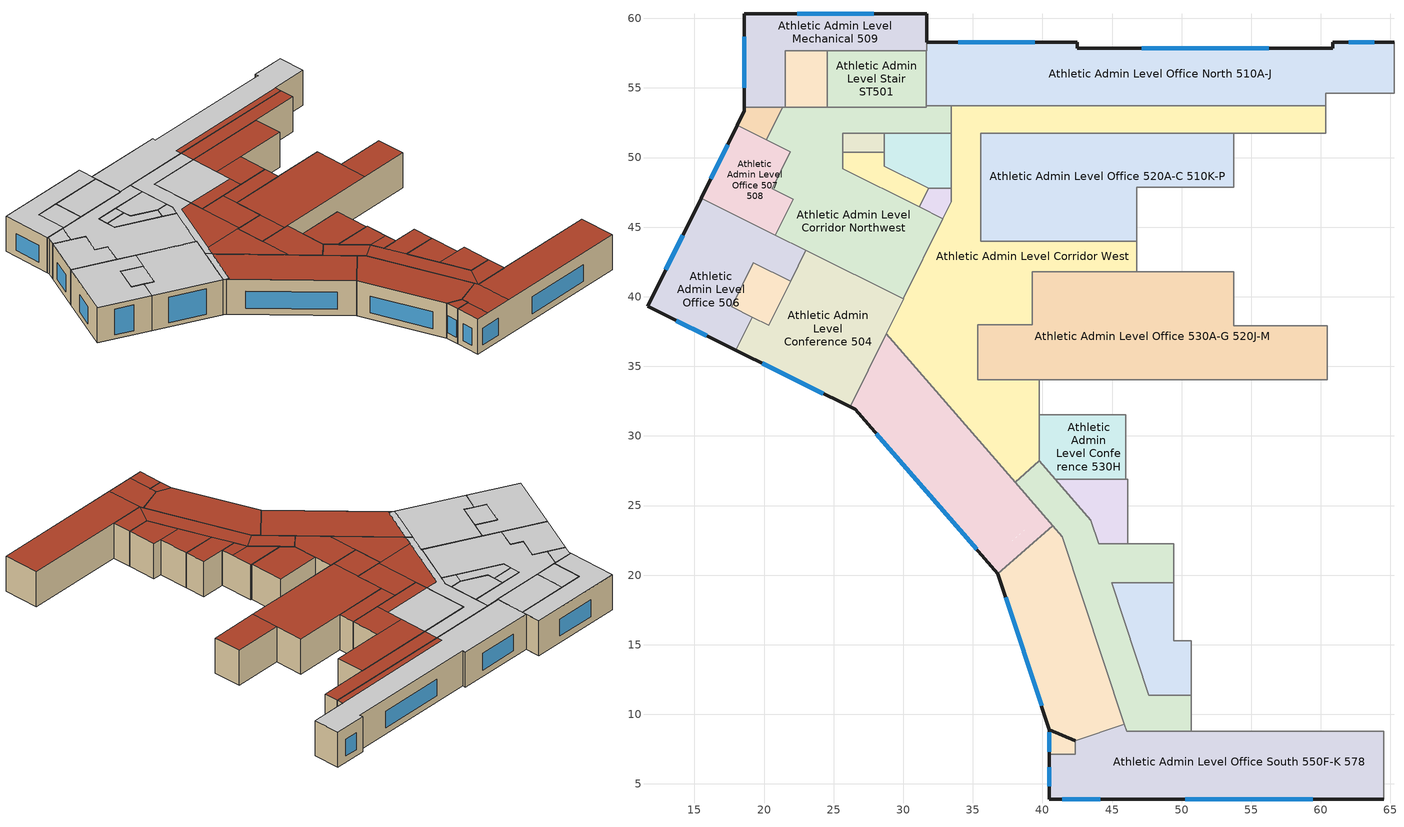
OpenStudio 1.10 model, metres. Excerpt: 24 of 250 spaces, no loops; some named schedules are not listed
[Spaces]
Athletic Admin Level Office South 550F-K 578
 floor outside: 43.78,7.12 43.78,3.9 40.5,3.9 40.5,7.12 z23.75; 43.78,8.57 43.78,7.12 42.37,7.12 42.37,8.11 z23.75
 floor adiabatic (Interior Floor): 45.89,9.27 46.05,8.78 64.52,8.78 64.52,3.9 43.78,3.9 43.78,8.57 z23.75
 wall outside: 40.5,7.12 40.5,3.9 64.52,3.9 z23.75:28.85
 wall to Athletic Admin Level Lobby CR569: 64.52,8.78 50.68,8.78 z23.75:28.85
 wall to Athletic Admin Level Electrical 551: 64.52,3.9 64.52,8.78 z23.75:28.85
 wall to Athletic Admin Level Office 574-577 Southwest: 45.89,9.27 42.37,8.11 42.37,7.12 40.5,7.12 z23.75:28.85
 wall to Athletic Admin Level Corridor Southwest: 50.68,8.78 46.05,8.78 45.89,9.27 z23.75:28.85
 window (NE_Ops Proposed Glazing - U-0.42/SHGC-0.27/VLT-0.65): 41.42,3.9 44.16,3.9 / 50.27,3.9 59.41,3.9 / 40.5,6.2 40.5,4.83 z24.66:27.1
 roof outside: 64.52,3.9 64.52,8.78 46.05,8.78 46.05,3.9 z28.85; 46.05,3.9 46.05,8.78 45.89,9.27 42.37,8.11 42.37,3.9 z28.85; 42.37,3.9 42.37,7.12 40.5,7.12 40.5,3.9 z28.85
Athletic Admin Level Office 574-577 Southwest
 floor outside: 43.97,11.88 44.6,9.98 43.78,9.7 42.89,11.51 z23.75; 40.5,8.9 42.37,8.11 42.37,7.12 40.5,7.12 z23.75; 39.15,22.16 39.51,21.74 42.89,11.51 40.5,8.9 36.8,20.12 z23.75; 42.89,11.51 43.78,9.7 43.78,8.57 42.37,8.11 40.5,8.9 z23.75
 floor adiabatic (Interior Floor): 40.75,23.55 41.43,22.77 45.89,9.27 43.78,8.57 43.78,9.7 44.6,9.98 43.97,11.88 42.89,11.51 39.51,21.74 39.15,22.16 z23.75
 wall outside: 36.8,20.12 40.5,8.9 40.5,7.12 / 40.5,8.9 42.37,8.11 z23.75:28.85
 wall to Athletic Admin Level Corridor Southwest: 45.89,9.27 41.43,22.77 40.75,23.55 z23.75:28.85
 wall to Athletic Admin Level Office 570-573 Southwest: 40.75,23.55 36.8,20.12 z23.75:28.85
 window (NE_Ops Proposed Glazing - U-0.42/SHGC-0.27/VLT-0.65): 40.5,8.7 40.5,7.33 / 37.36,18.42 39.94,10.6 z24.66:27.1
 roof outside: 42.37,7.12 42.37,8.11 40.5,8.9 40.5,7.12 z28.85; 42.37,8.11 45.89,9.27 41.43,22.77 40.75,23.55 36.8,20.12 40.5,8.9 z28.85
Athletic Admin Level Corridor Southwest
 floor adiabatic (Interior Floor): 39.78,28.2 43.48,23.94 44.03,22.25 49.45,22.25 49.45,19.44 44.96,19.44 47.63,11.36 50.68,11.36 50.68,8.78 46.05,8.78 41.43,22.77 38.03,26.68 z23.75
 wall to Athletic Admin Level Office 540F 550A: 50.68,11.36 47.63,11.36 44.96,19.44 49.45,19.44 z23.75:28.85
 wall to Athletic Admin Level Lobby CR569: 50.68,8.78 50.68,11.36 z23.75:28.85
 wall to Athletic Admin Level Office 570-573 Southwest: 38.03,26.68 40.75,23.55 z23.75:28.85
 wall to Athletic Admin Level Corridor West: 39.78,28.2 38.03,26.68 z23.75:28.85
 wall to Athletic Admin Level Conference 530H: 40.91,26.89 39.78,28.2 z23.75:28.85
 wall to Athletic Admin Level Storage 540A: 46.14,22.25 44.03,22.25 43.48,23.94 40.91,26.89 z23.75:28.85
 wall to Athletic Admin Level Office 540B-D 530J-L: 49.45,22.25 46.14,22.25 z23.75:28.85
 wall to Athletic Admin Level Corridor East: 49.45,19.44 49.45,22.25 z23.75:28.85
 roof outside: 41.43,22.77 43.48,23.94 39.78,28.2 38.03,26.68 z28.85; 50.68,8.78 50.68,11.36 47.63,11.36 46.05,8.78 z28.85; 49.45,19.44 49.45,22.25 44.03,22.25 44.96,19.44 z28.85; 46.05,8.78 47.63,11.36 43.48,23.94 41.43,22.77 z28.85
Athletic Admin Level Office 540F 550A
 floor adiabatic (Interior Floor): 49.45,19.44 49.45,15.29 50.68,15.29 50.68,11.36 47.63,11.36 44.96,19.44 z23.75
 wall to Athletic Admin Level Office 540G-J 550B-E: 50.68,11.36 50.68,15.29 49.45,15.29 49.45,19.44 z23.75:28.85
 roof outside: 50.68,11.36 50.68,15.29 46.33,15.29 47.63,11.36 z28.85; 49.45,15.29 49.45,19.44 44.96,19.44 46.33,15.29 z28.85
Athletic Admin Level Office 570-573 Southwest
 floor outside: 28.89,33.95 36.4,25.3 34.06,23.27 26.54,31.92 z23.75; 38.43,22.99 39.15,22.16 36.8,20.12 36.08,20.94 z23.75; 37.37,26.14 39.39,23.82 36.08,20.94 34.06,23.27 z23.75
 floor adiabatic (Interior Floor): 28.83,37.27 40.75,23.55 39.15,22.16 38.43,22.99 39.39,23.82 37.37,26.14 36.4,25.3 28.89,33.95 26.54,31.92 26.18,32.09 28.69,37.15 z23.75; 28.78,37.34 28.83,37.27 28.69,37.15 z23.75
 wall outside: 26.18,32.09 26.54,31.92 36.8,20.12 z23.75:28.85
 wall to Athletic Admin Level Corridor West: 38.03,26.68 28.78,37.34 z23.75:28.85
 wall to Athletic Admin Level Conference 504: 28.78,37.34 26.18,32.09 z23.75:28.85
 window (NE_Ops Proposed Glazing - U-0.42/SHGC-0.27/VLT-0.65): 28.07,30.16 35.27,21.88 z24.66:27.1
 ceiling adiabatic (Interior Ceiling): 26.89,31.73 29.34,36.69 28.78,37.34 26.18,32.09 26.54,31.92 26.56,31.89 z28.85
 roof outside: 36.8,20.12 40.75,23.55 29.34,36.69 26.82,31.59 z28.85; 26.82,31.59 26.89,31.73 26.56,31.89 z28.85
Athletic Admin Level Storage 540A
 floor adiabatic (Interior Floor): 46.14,26.89 46.14,22.25 44.03,22.25 43.48,23.94 40.91,26.89 z23.75
 wall to Athletic Admin Level Conference 530H: 45.99,26.89 40.91,26.89 z23.75:28.85
 wall to Athletic Admin Level Office 540B-D 530J-L: 46.14,22.25 46.14,26.89 45.99,26.89 z23.75:28.85
 roof outside: 46.14,23.94 46.14,26.89 40.91,26.89 43.48,23.94 z28.85; 46.14,22.25 46.14,23.94 43.48,23.94 44.03,22.25 z28.85
Athletic Admin Level Corridor West
 floor adiabatic (Interior Floor): 60.35,53.72 60.35,51.75 35.57,51.75 35.57,43.99 46.78,43.99 46.78,41.79 39.28,41.79 39.28,37.98 35.34,37.98 35.34,34.05 39.78,34.05 39.78,28.2 38.03,26.68 28.78,37.34 30.03,39.86 30,39.87 33.44,46.81 33.44,53.72 z23.75
 wall to Athletic Admin Level Conference 530H: 39.78,28.2 39.78,31.53 z23.75:28.85
 wall to Athletic Admin Level Conference 504: 30,39.87 30.03,39.86 28.78,37.34 z23.75:28.85
 wall to Athletic Admin Level Corridor Northwest: 32.85,45.62 30,39.87 / 33.44,53.72 33.44,51.75 z23.75:28.85
 wall to Athletic Admin Level Corridor 502: 33.44,47.79 33.44,46.81 32.85,45.62 z23.75:28.85
 wall to Athletic Admin Level Break 501: 33.44,51.75 33.44,47.79 z23.75:28.85
 wall to Athletic Admin Level Office North 510A-J: 60.35,53.72 33.44,53.72 z23.75:28.85
 wall to Athletic Admin Level Corridor Northeast: 60.35,51.75 60.35,53.72 / 46.78,41.79 46.78,43.99 z23.75:28.85
 wall to Athletic Admin Level Conference 510R: 53.75,51.75 60.35,51.75 z23.75:28.85
 wall to Athletic Admin Level Office 520A-C 510K-P: 46.78,43.99 35.57,43.99 35.57,51.75 53.75,51.75 z23.75:28.85
 wall to Athletic Admin Level Office 530A-G 520J-M: 39.78,34.05 35.34,34.05 35.34,37.98 39.28,37.98 39.28,41.79 46.78,41.79 z23.75:28.85
 wall to Athletic Admin Level Corridor Center: 39.78,31.53 39.78,34.05 z23.75:28.85
 ceiling adiabatic (Interior Ceiling): 29.34,36.69 33.86,45.8 35.57,45.8 35.57,51.75 42.51,51.75 42.51,53.72 33.44,53.72 33.44,46.81 30,39.87 30.03,39.86 28.78,37.34 z28.85
 roof outside: 60.35,51.75 60.35,53.72 42.51,53.72 42.51,51.75 z28.85; 38.03,26.68 39.78,28.2 39.78,34.05 35.34,34.05 35.34,29.78 z28.85; 35.34,29.78 35.34,37.98 29.99,37.98 29.34,36.69 z28.85; 39.28,37.98 39.28,43.99 35.57,43.99 35.57,37.98 z28.85; 35.57,37.98 35.57,45.8 33.86,45.8 29.99,37.98 z28.85; 46.78,41.79 46.78,43.99 39.28,43.99 39.28,41.79 z28.85
Athletic Admin Level Conference 530H
 floor adiabatic (Interior Floor): 45.99,31.53 45.99,26.89 40.91,26.89 39.78,28.2 39.78,31.53 z23.75
 wall to Athletic Admin Level Corridor Center: 45.99,31.53 39.78,31.53 z23.75:28.85
 wall to Athletic Admin Level Office 540B-D 530J-L: 45.99,26.89 45.99,31.53 z23.75:28.85
 roof outside: 45.99,26.89 45.99,31.53 39.78,31.53 39.78,28.2 40.91,26.89 z28.85
Athletic Admin Level Conference 504
 floor adiabatic (Interior Floor): 23.01,43.33 30.03,39.86 26.18,32.09 17.96,36.16 19.13,38.54 20.34,37.94 z23.75
 wall outside: 17.96,36.16 26.18,32.09 z23.75:28.85
 wall to Athletic Admin Level Restroom RRU505: 21.91,41.11 20.34,37.94 19.13,38.54 z23.75:28.85
 wall to Athletic Admin Level Office 506: 23.01,43.33 21.91,41.11 / 19.13,38.54 17.96,36.16 z23.75:28.85
 wall to Athletic Admin Level Corridor Northwest: 30,39.87 23.01,43.33 z23.75:28.85
 window (NE_Ops Proposed Glazing - U-0.42/SHGC-0.27/VLT-0.65): 19.88,35.21 24.26,33.05 z24.36:28.09
 ceiling adiabatic (Interior Ceiling): 26.18,32.09 30.03,39.86 23.01,43.33 20.34,37.94 19.13,38.54 17.96,36.16 z28.85
Athletic Admin Level Office 530A-G 520J-M
 floor adiabatic (Interior Floor): 53.75,41.79 53.75,37.92 60.45,37.92 60.45,34.05 35.34,34.05 35.34,37.98 39.28,37.98 39.28,41.79 z23.75
 wall to Athletic Admin Level Corridor Northeast: 53.75,41.79 46.78,41.79 z23.75:28.85
 wall to Athletic Admin Level Reduced Office 520N: 60.45,37.92 53.75,37.92 53.75,41.79 z23.75:28.85
 wall to Athletic Admin Level Restroom RRM531 RRW521: 60.45,34.05 60.45,37.92 z23.75:28.85
 wall to Athletic Admin Level Corridor Center: 39.78,34.05 60.45,34.05 z23.75:28.85
 roof outside: 60.45,34.05 60.45,37.92 53.75,37.92 53.75,34.05 z28.85; 53.75,34.05 53.75,41.79 39.28,41.79 39.28,34.05 z28.85; 39.28,34.05 39.28,37.98 35.34,37.98 35.34,34.05 z28.85
Athletic Admin Level Office 506
 floor adiabatic (Interior Floor): 15.47,47.07 23.01,43.33 21.91,41.11 19.23,42.44 17.66,39.27 19.13,38.54 17.96,36.16 11.62,39.3 z23.75
 wall outside: 15.47,47.07 11.62,39.3 17.96,36.16 z23.75:28.85
 wall to Athletic Admin Level Corridor Northwest: 23.01,43.33 20.8,44.43 z23.75:28.85
 wall to Athletic Admin Level Restroom RRU505: 19.13,38.54 17.66,39.27 19.23,42.44 21.91,41.11 z23.75:28.85
 wall to Athletic Admin Level Office 507 508: 20.8,44.43 15.47,47.07 z23.75:28.85
 window (NE_Ops Proposed Glazing - U-0.42/SHGC-0.27/VLT-0.65): 14.16,44.41 12.94,41.95 z24.66:27.1; 13.7,38.27 15.88,37.19 z24.36:28.09
 ceiling adiabatic (Interior Ceiling): 17.96,36.16 19.13,38.54 17.66,39.27 19.23,42.44 21.91,41.11 23.01,43.33 15.47,47.07 11.62,39.3 z28.85
Athletic Admin Level Restroom RRU505
 floor adiabatic (Interior Floor): 19.23,42.44 21.91,41.11 20.34,37.94 17.66,39.27 z23.75
 ceiling adiabatic (Interior Ceiling): 20.34,37.94 21.91,41.11 19.23,42.44 17.66,39.27 z28.85
Athletic Admin Level Corridor Northwest
 floor adiabatic (Interior Floor): 33.44,53.72 33.44,51.75 25.64,51.75 25.64,49.18 32.85,45.62 30,39.87 20.8,44.43 22.08,47.02 20.58,47.76 21.9,50.43 20.17,51.29 21.33,53.62 31.65,53.62 31.65,53.72 z23.75
 wall to Athletic Admin Level Break 501: 28.65,51.75 33.44,51.75 z23.75:28.85
 wall to Athletic Admin Level Unconditioned Northwest: 25.64,50.37 25.64,51.75 28.65,51.75 z23.75:28.85
 wall to Athletic Admin Level Storage 503: 31.16,46.45 25.64,49.18 25.64,50.37 z23.75:28.85
 wall to Athletic Admin Level Corridor 502: 32.85,45.62 31.16,46.45 z23.75:28.85
 wall to Athletic Admin Level Office 507 508: 20.17,51.29 21.9,50.43 20.58,47.76 22.08,47.02 20.8,44.43 z23.75:28.85
 wall to Athletic Admin Level Unconditioned Northwest Corner: 21.33,53.62 20.17,51.29 z23.75:28.85
 wall to Athletic Admin Level Mechanical 509: 21.52,53.62 21.33,53.62 z23.75:28.85
 wall to Athletic Admin Level Elevator EL01: 24.54,53.62 21.52,53.62 z23.75:28.85
 wall to Athletic Admin Level Stair ST501: 31.65,53.72 31.65,53.62 24.54,53.62 z23.75:28.85
 wall to Athletic Admin Level Office North 510A-J: 33.44,53.72 31.65,53.72 z23.75:28.85
 ceiling adiabatic (Interior Ceiling): 30,39.87 32.85,45.62 25.64,49.18 25.64,51.75 33.44,51.75 33.44,53.72 31.65,53.72 31.65,53.62 21.33,53.62 20.17,51.29 21.9,50.43 20.58,47.76 22.08,47.02 20.8,44.43 z28.85
Athletic Admin Level Office 520A-C 510K-P
 floor adiabatic (Interior Floor): 53.75,51.75 53.75,47.88 46.78,47.88 46.78,43.99 35.57,43.99 35.57,51.75 z23.75
 wall to Athletic Admin Level Conference 510R: 53.75,47.88 53.75,51.75 z23.75:28.85
 wall to Athletic Admin Level Office 520D-G: 46.78,43.99 46.78,47.88 53.75,47.88 z23.75:28.85
 ceiling adiabatic (Interior Ceiling): 42.51,45.8 42.51,51.75 35.57,51.75 35.57,45.8 z28.85
 roof outside: 46.78,43.99 46.78,47.88 42.51,47.88 42.51,43.99 z28.85; 42.51,43.99 42.51,45.8 35.57,45.8 35.57,43.99 z28.85; 53.75,47.88 53.75,51.75 42.51,51.75 42.51,47.88 z28.85
Athletic Admin Level Office 507 508
 floor adiabatic (Interior Floor): 18.07,52.32 21.9,50.43 20.58,47.76 22.08,47.02 20.8,44.43 15.47,47.07 z23.75
 wall outside: 18.07,52.32 15.47,47.07 z23.75:28.85
 wall to Athletic Admin Level Unconditioned Northwest Corner: 20.17,51.29 18.07,52.32 z23.75:28.85
 window (NE_Ops Proposed Glazing - U-0.42/SHGC-0.27/VLT-0.65): 17.38,50.92 16.16,48.47 z24.66:27.1
 ceiling adiabatic (Interior Ceiling): 20.8,44.43 22.08,47.02 20.58,47.76 21.9,50.43 18.07,52.32 15.47,47.07 z28.85
Athletic Admin Level Corridor 502
 floor adiabatic (Interior Floor): 33.44,47.79 33.44,46.81 32.85,45.62 31.16,46.45 31.82,47.79 z23.75
 wall to Athletic Admin Level Storage 503: 31.82,47.79 31.16,46.45 z23.75:28.85
 wall to Athletic Admin Level Break 501: 33.44,47.79 31.82,47.79 z23.75:28.85
 ceiling adiabatic (Interior Ceiling): 32.85,45.62 33.44,46.81 33.44,47.79 31.82,47.79 31.16,46.45 z28.85
Athletic Admin Level Storage 503
 floor adiabatic (Interior Floor): 28.65,50.37 28.65,49.36 31.82,47.79 31.16,46.45 25.64,49.18 25.64,50.37 z23.75
 wall to Athletic Admin Level Unconditioned Northwest: 28.65,50.37 25.64,50.37 z23.75:28.85
 wall to Athletic Admin Level Break 501: 31.82,47.79 28.65,49.36 28.65,50.37 z23.75:28.85
 ceiling adiabatic (Interior Ceiling): 31.16,46.45 31.82,47.79 28.65,49.36 28.65,50.37 25.64,50.37 25.64,49.18 z28.85
Athletic Admin Level Break 501
 floor adiabatic (Interior Floor): 33.44,51.75 33.44,47.79 31.82,47.79 28.65,49.36 28.65,51.75 z23.75
 wall to Athletic Admin Level Unconditioned Northwest: 28.65,51.75 28.65,50.37 z23.75:28.85
 ceiling adiabatic (Interior Ceiling): 33.44,47.79 33.44,51.75 28.65,51.75 28.65,49.36 31.82,47.79 z28.85
Athletic Admin Level Unconditioned Northwest
 floor adiabatic (Interior Floor): 28.65,51.75 28.65,50.37 25.64,50.37 25.64,51.75 z23.75
 ceiling adiabatic (Interior Ceiling): 28.65,50.37 28.65,51.75 25.64,51.75 25.64,50.37 z28.85
Athletic Admin Level Unconditioned Northwest Corner
 floor adiabatic (Interior Floor): 21.33,53.62 20.17,51.29 18.07,52.32 18.58,53.35 18.58,53.62 z23.75
 wall outside: 18.58,53.62 18.58,53.35 18.07,52.32 z23.75:28.85
 wall to Athletic Admin Level Mechanical 509: 21.33,53.62 18.58,53.62 z23.75:28.85
 ceiling adiabatic (Interior Ceiling): 20.17,51.29 21.33,53.62 18.58,53.62 18.58,53.35 18.07,52.32 z28.85
Athletic Admin Level Mechanical 509
 floor adiabatic (Interior Floor): 31.67,60.33 31.67,57.69 21.52,57.69 21.52,53.62 18.58,53.62 18.58,60.33 z23.75
 wall outside: 31.67,58.29 31.67,60.33 18.58,60.33 18.58,53.62 z23.75:28.85
 wall to Athletic Admin Level Elevator EL01: 21.52,53.62 21.52,57.69 24.54,57.69 z23.75:28.85
 wall to Athletic Admin Level Office North 510A-J: 31.65,57.69 31.67,57.69 31.67,58.29 z23.75:28.85
 wall to Athletic Admin Level Stair ST501: 24.54,57.69 31.65,57.69 z23.75:28.85
 window (NE_Ops Proposed Glazing - U-0.42/SHGC-0.27/VLT-0.65): 27.87,60.33 22.38,60.33 / 18.58,58.67 18.58,55.01 z24.66:27.1
 ceiling adiabatic (Interior Ceiling): 21.52,53.62 21.52,57.69 31.67,57.69 31.67,60.33 18.58,60.33 18.58,53.62 z28.85
Athletic Admin Level Elevator EL01
 floor adiabatic (Interior Floor): 24.54,57.69 24.54,53.62 21.52,53.62 21.52,57.69 z23.75
 wall to Athletic Admin Level Stair ST501: 24.54,53.62 24.54,57.69 z23.75:28.85
 ceiling adiabatic (Interior Ceiling): 24.54,53.62 24.54,57.69 21.52,57.69 21.52,53.62 z28.85
Athletic Admin Level Stair ST501
 floor adiabatic (Interior Floor): 31.65,57.69 31.65,53.62 24.54,53.62 24.54,57.69 z23.75
 wall to Athletic Admin Level Office North 510A-J: 31.65,53.72 31.65,57.69 z23.75:28.85
 ceiling adiabatic (Interior Ceiling): 31.65,53.62 31.65,57.69 24.54,57.69 24.54,53.62 z28.85
Athletic Admin Level Office North 510A-J
 floor adiabatic (Interior Floor): 65.26,58.29 65.26,54.62 60.35,54.62 60.35,53.72 31.65,53.72 31.65,57.69 31.67,57.69 31.67,58.29 42.51,58.29 42.51,57.86 60.87,57.86 60.87,58.29 z23.75
 wall outside: 65.26,58.29 60.87,58.29 60.87,57.86 42.51,57.86 42.51,58.29 31.67,58.29 z23.75:28.85
 wall to Athletic Admin Level Lobby CR511: 65.26,54.62 65.26,58.29 z23.75:28.85
 wall to Athletic Admin Level Corridor Northeast: 60.35,53.72 60.35,54.62 65.26,54.62 z23.75:28.85
 window (NE_Ops Proposed Glazing - U-0.42/SHGC-0.27/VLT-0.65): 56.26,57.86 47.12,57.86 / 63.84,58.29 62.01,58.29 / 39.44,58.29 33.95,58.29 z24.66:27.1
 ceiling adiabatic (Interior Ceiling): 42.51,53.72 42.51,54.58 60.35,54.58 60.35,54.62 65.26,54.62 65.26,58.29 60.87,58.29 60.87,57.86 42.51,57.86 42.51,58.29 31.67,58.29 31.67,57.69 31.65,57.69 31.65,53.72 z28.85
 roof outside: 60.35,53.72 60.35,54.58 42.51,54.58 42.51,53.72 z28.85
[Building]
NE_Ops: Default Construction Set=90.1-2007 - CZ5 - Office
[ClimateZones]
Climate Zone Institution Name 1=ASHRAE; Climate Zone Document Name 1=ANSI/ASHRAE Standard 169; Climate Zone Document Year 1=2006; Climate Zone Value 1=5B; Climate Zone Institution Name 2=CEC; Climate Zone Document Name 2=California Climate Zone Descriptions; Climate Zone Document Year 2=1995
[Site]
Broomfield Jeffco  Boulder   S: Latitude {deg}=40.13; Longitude {deg}=-105.24; Time Zone {hr}=-7; Elevation {m}=1689
[SizingPeriod:DesignDay] Barometric Pressure {Pa}=83011; Sky Clearness=0; Rain Indicator=0; Snow Indicator=0; Day of Month=21; Daylight Saving Time Indicator=0; Dry-Bulb Temperature Range Modifier Type=DefaultMultipliers
Name | Maximum Dry-Bulb Temperature {C} | Daily Dry-Bulb Temperature Range {deltaC} | Humidity Indicating Conditions at Maximum Dry-Bulb {BasedOnField A3} | Wind Speed {m/s} | Wind Direction {deg} | Month | Day Type | Humidity Indicating Type | Solar Model Indicator | ASHRAE Taub | ASHRAE Taud
Denver Intl Ap Ann Htg Wind 99.6% Condns WS=>MCDB | 1.8 | 0 | 1.8 | 14.1 | 160 | 12 | WinterDesignDay | Wetbulb | ASHRAEClearSky
Denver Intl Ap Ann Clg .4% Condns Enth=>MDB | 27 | 15.2 | 58300 | 4.2 | 80 | 7 | SummerDesignDay | Enthalpy | ASHRAETau | 0.424 | 2.012
Denver Intl Ap Ann Htg 99.6% Condns DB | -17.4 | 0 | -17.4 | 3.3 | 160 | 12 | WinterDesignDay | Wetbulb | ASHRAEClearSky
Denver Intl Ap Ann Clg .4% Condns WB=>MDB | 27.3 | 15.2 | 18.3 | 4.2 | 80 | 7 | SummerDesignDay | Wetbulb | ASHRAETau | 0.424 | 2.012
[Construction]
ExtSlabCarpet 4in ClimateZone 1-8: MAT-CC05 4 HW CONCRETE, CP02 CARPET PAD
Interior Floor: F16 Acoustic tile, F05 Ceiling air space resistance, M11 100mm lightweight concrete
Interior Wall: G01a 19mm gypsum board, F04 Wall air space resistance, G01a 19mm gypsum board
Interior Ceiling: M11 100mm lightweight concrete, F05 Ceiling air space resistance, F16 Acoustic tile
Exterior Door: F08 Metal surface, I01 25mm insulation board
Interior Window: Clear 3mm
Interior Door; Interior Partition: G05 25mm wood
ASHRAE 90.1-2007 ExtWindow Metal ClimateZone 4-6: Fixed Window 3.12/0.40/0.31
NE_Ops Proposed Exterior Wall: Sandstone - 5 in. - 120 lb/ft3, Polyiso Foil-Faced Rigid Insulation - 2 in., Gypsum Board - 5/8 in., Steel-Framed - 6 in. Studs - 16 in. OC - R-21 Cavity Insulation, Gypsum Board - 5/8 in.
NE_Ops Proposed Glazing - U-0.42/SHGC-0.27/VLT-0.65: NE_Ops Proposed Glazing - U-0.42/SHGC-0.27/VLT-0.65
90.1-2007 Nonres 5B Window Metal framing entrance door: Theoretical Glass [185]
ASHRAE 90.1-2007 Floor SteelJoist ClimateZone 5: ASHRAE 90.1-2007 CZ 5 Exposed Floor Insulation, 8IN CONCRETE HW RefBldg, CP02 CARPET PAD
NE_Ops Proposed Roof: Roof Membrane, MAT-CC05 3 HW CONCRETE, Polyiso Rigid Insulation - 6 in., MAT-CC05 4 HW CONCRETE, Metal Decking
[Material]
Name | Roughness | Thickness {m} | Conductivity {W/m-K} | Density {kg/m3} | Specific Heat {J/kg-K} | Thermal Absorptance | Solar Absorptance | Visible Absorptance
MAT-CC05 4 HW CONCRETE | Rough | 0.1016 | 1.311 | 2240 | 836.8 | 0.9 | 0.85 | 0.85
Roof Membrane | VeryRough | 0.0095 | 0.16 | 1121.29 | 1460 | 0.9 | 0.7 | 0.7
Metal Decking | MediumSmooth | 0.0015 | 45.006 | 7680 | 418.4 | 0.9 | 0.6 | 0.6
F16 Acoustic tile | MediumSmooth | 0.0191 | 0.06 | 368 | 590 | 0.9 | 0.3 | 0.3
M11 100mm lightweight concrete | MediumRough | 0.1016 | 0.53 | 1280 | 840 | 0.9 | 0.5 | 0.5
G01a 19mm gypsum board | MediumSmooth | 0.019 | 0.16 | 800 | 1090 | 0.9 | 0.4 | 0.4
F08 Metal surface | Smooth | 0.0008 | 45.28 | 7824 | 500 | 0.9 | 0.7 | 0.7
I01 25mm insulation board | MediumRough | 0.0254 | 0.03 | 43 | 1210 | 0.9 | 0.6 | 0.6
G05 25mm wood | MediumSmooth | 0.0254 | 0.15 | 608 | 1630 | 0.9 | 0.5 | 0.5
8IN CONCRETE HW RefBldg | Rough | 0.2032 | 1.311 | 2240 | 836.8 | 0.9 | 0.7 | 0.7
Steel-Framed - 6 in. Studs - 16 in. OC - R-21 Cavity Insulation | Smooth | 0.1524 | 0.117196 | 69.5201 | 628.02
Gypsum Board - 5/8 in. | MediumSmooth | 0.015875 | 0.16 | 800 | 1090
MAT-CC05 3 HW CONCRETE | Rough | 0.0762 | 1.311 | 2240 | 836.8 | 0.9 | 0.85 | 0.85
Sandstone - 5 in. - 120 lb/ft3 | MediumRough | 0.127 | 1.9 | 1922.22 | 790
[Material:NoMass] Thermal Absorptance=0.9
Name | Roughness | Thermal Resistance {m2-K/W} | Solar Absorptance | Visible Absorptance
CP02 CARPET PAD | Smooth | 0.1 | 0.8 | 0.8
ASHRAE 90.1-2007 CZ 5 Exposed Floor Insulation | MediumRough | 4.38514 | 0.7 | 0.7
[Material:AirGap]
Name | Thermal Resistance {m2-K/W}
F05 Ceiling air space resistance | 0.18
F04 Wall air space resistance | 0.15
Polyiso Rigid Insulation - 6 in. | 6.16386
Polyiso Foil-Faced Rigid Insulation - 2 in. | 2.24717
[WindowMaterial:Glazing] Optical Data Type=SpectralAverage; Thickness {m}=0.003; Infrared Transmittance at Normal Incidence=0
Name | Solar Transmittance at Normal Incidence | Front Side Solar Reflectance at Normal Incidence | Back Side Solar Reflectance at Normal Incidence | Visible Transmittance at Normal Incidence | Front Side Visible Reflectance at Normal Incidence | Back Side Visible Reflectance at Normal Incidence | Front Side Infrared Hemispherical Emissivity | Back Side Infrared Hemispherical Emissivity | Conductivity {W/m-K} | Dirt Correction Factor for Solar and Visible Transmittance | Solar Diffusing
Clear 3mm | 0.837 | 0.075 | 0 | 0.898 | 0.081 | 0 | 0.84 | 0.84 | 0.9 | 1 | No
Theoretical Glass [185] | 0.39034 | 0.55966 | 0.55966 | 0.507883 | 0.442117 | 0.442117 | 0.9 | 0.9 | 0.0457051
[WindowMaterial:SimpleGlazingSystem]
Name | U-Factor {W/m2-K} | Solar Heat Gain Coefficient | Visible Transmittance
Fixed Window 3.12/0.40/0.31 | 3.12304 | 0.4 | 0.31
NE_Ops Proposed Glazing - U-0.42/SHGC-0.27/VLT-0.65 | 2.38487 | 0.27 | 0.65
[DefaultConstructionSet]
90.1-2007 - CZ5 - Office: Default Exterior Surface Constructions=Default Surface Constructions 34; Default Interior Surface Constructions=Default Surface Constructions 35; Default Ground Contact Surface Constructions=Default Surface Constructions 36; Default Exterior SubSurface Constructions=Default Sub Surface Constructions 23; Default Interior SubSurface Constructions=Default Sub Surface Constructions 24; Interior Partition Construction=Interior Partition
[DefaultSurfaceConstructions]
Name | Floor Construction | Wall Construction | Roof Ceiling Construction
Default Surface Constructions 34 | ASHRAE 90.1-2007 Floor SteelJoist ClimateZone 5 | NE_Ops Proposed Exterior Wall | NE_Ops Proposed Roof
Default Surface Constructions 35 | Interior Floor | Interior Wall | Interior Ceiling
Default Surface Constructions 36 | ExtSlabCarpet 4in ClimateZone 1-8 | ExtSlabCarpet 4in ClimateZone 1-8 | ExtSlabCarpet 4in ClimateZone 1-8
[DefaultSubSurfaceConstructions]
Name | Fixed Window Construction | Operable Window Construction | Door Construction | Glass Door Construction | Skylight Construction | Tubular Daylight Dome Construction | Tubular Daylight Diffuser Construction
Default Sub Surface Constructions 23 | ASHRAE 90.1-2007 ExtWindow Metal ClimateZone 4-6 | ASHRAE 90.1-2007 ExtWindow Metal ClimateZone 4-6 | Exterior Door | 90.1-2007 Nonres 5B Window Metal framing entrance door | ASHRAE 90.1-2007 ExtWindow Metal ClimateZone 4-6 | Interior Window | Interior Window
Default Sub Surface Constructions 24 | Interior Window | Interior Window | Interior Door
[BuildingStory]
Athletic Admin Level: Nominal Z Coordinate {m}=0; Nominal Floor to Floor Height {m}=5.1054
[Space] Building Story=Athletic Admin Level
Name | Space Type | Thermal Zone
Athletic Admin Level Office South 550F-K 578 | 90.1-2007 - NE_Ops - RedOff - ClosedOffice - AHU-6-01 | Athletic Admin Level Office South 550F-K 578 Zone
Athletic Admin Level Office 574-577 Southwest | 90.1-2007 - NE_Ops - RedOff - ClosedOffice - AHU-6-01 | Athletic Admin Level Office 574-577 Southwest Zone
Athletic Admin Level Corridor Southwest | 90.1-2007 - NE_Ops - RedOff - Corridor - AHU-6-01 | Athletic Admin Level Office 540F 550A Zone
Athletic Admin Level Office 540F 550A | 90.1-2007 - NE_Ops - RedOff - ClosedOffice - AHU-6-01 | Athletic Admin Level Office 540F 550A Zone
Athletic Admin Level Office 570-573 Southwest | 90.1-2007 - NE_Ops - RedOff - ClosedOffice - AHU-6-01 | Athletic Admin Level Office 570-573 Southwest Zone
Athletic Admin Level Storage 540A | 90.1-2007 - NE_Ops - RedOff - Storage - AHU-6-01 | Athletic Admin Level Conference 530H 540A Zone
Athletic Admin Level Corridor West | 90.1-2007 - NE_Ops - RedOff - Corridor - AHU-6-01 | Athletic Admin Level Corridor West Zone
Athletic Admin Level Conference 530H | 90.1-2007 - NE_Ops - RedOff - Conference - AHU-6-01 | Athletic Admin Level Conference 530H 540A Zone
Athletic Admin Level Conference 504 | 90.1-2007 - NE_Ops - RedOff - Conference - AHU-6-01 | Athletic Admin Level Conference 504 Zone
Athletic Admin Level Office 530A-G 520J-M | 90.1-2007 - NE_Ops - RedOff - ClosedOffice - AHU-6-01 | Athletic Admin Level Office 530A-G 520J-M Zone
Athletic Admin Level Office 506 | 90.1-2007 - NE_Ops - RedOff - ClosedOffice - AHU-6-01 | Athletic Admin Level Office 506 RRU505 Zone
Athletic Admin Level Restroom RRU505 | 90.1-2007 - NE_Ops - RedOff - Restroom - AHU-6-01 | Athletic Admin Level Office 506 RRU505 Zone
Athletic Admin Level Corridor Northwest; Athletic Admin Level Corridor 502 | 90.1-2007 - NE_Ops - RedOff - Corridor - AHU-6-01 | Athletic Admin Level Corridor 502 503 Northwest Zone
Athletic Admin Level Office 520A-C 510K-P | 90.1-2007 - NE_Ops - RedOff - ClosedOffice - AHU-6-01 | Athletic Admin Level Office 520A-C 510K-P Zone
Athletic Admin Level Office 507 508 | 90.1-2007 - NE_Ops - RedOff - ClosedOffice - AHU-6-01 | Athletic Admin Level Office 507 508 Zone
Athletic Admin Level Storage 503 | 90.1-2007 - NE_Ops - RedOff - Storage - AHU-6-01 | Athletic Admin Level Corridor 502 503 Northwest Zone
Athletic Admin Level Break 501 | 90.1-2007 - NE_Ops - RedOff - BreakRoom - AHU-6-01 | Athletic Admin Level Break 501 Zone
Athletic Admin Level Unconditioned Northwest |  | Athletic Admin Level Unconditioned Northwest Zone
Athletic Admin Level Unconditioned Northwest Corner |  | Athletic Admin Level Unconditioned Northwest Corner Zone
Athletic Admin Level Mechanical 509 | 90.1-2007 - NE_Ops - RedOff - MechRoom - Athletic Admin Level Mechanical 509 | Athletic Admin Level Mechanical 509 Zone
Athletic Admin Level Elevator EL01 |  | Athletic Admin Level Elevator EL01 Zone
Athletic Admin Level Stair ST501 | 90.1-2007 - NE_Ops - AlwaysOn - Stair - NoVentilation | Athletic Admin Level Stair ST501 Zone
Athletic Admin Level Office North 510A-J | 90.1-2007 - NE_Ops - RedOff - ClosedOffice - AHU-6-01 | Athletic Admin Level Office North 510A-J Zone
[ThermalZone] Use Ideal Air Loads=No
Name | Multiplier | Thermostat
Athletic Admin Level Office 540F 550A Zone | 1 | Athletic Admin Level Office 540F 550A Thermostat
Athletic Admin Level Corridor 502 503 Northwest Zone | 1 | Athletic Admin Level Corridor 502 503 Northwest Thermostat
Athletic Admin Level Conference 530H 540A Zone | 1 | Athletic Admin Level Conference 530H 540A Thermostat
Athletic Admin Level Office 506 RRU505 Zone | 1 | Athletic Admin Level Office 506 RRU505 Thermostat
Athletic Admin Level Office 507 508 Zone |  | Athletic Admin Level Office 507 508 Thermostat
Athletic Admin Level Office 520A-C 510K-P Zone |  | Athletic Admin Level Office 520A-C 510K-P Thermostat
Athletic Admin Level Stair ST501 Zone |  | Athletic Admin Level Stair ST501 Thermostat
Athletic Admin Level Conference 504 Zone |  | Athletic Admin Level Conference 504 Thermostat
Athletic Admin Level Office North 510A-J Zone |  | Athletic Admin Level Office North 510A-J Thermostat
Athletic Admin Level Break 501 Zone |  | Athletic Admin Level Break 501 Thermostat
Athletic Admin Level Unconditioned Northwest Corner Zone; Athletic Admin Level Elevator EL01 Zone; Athletic Admin Level Unconditioned Northwest Zone
Athletic Admin Level Corridor West Zone |  | Athletic Admin Level Corridor West Thermostat
Athletic Admin Level Mechanical 509 Zone |  | Athletic Admin Level Mechanical 509 Thermostat
Athletic Admin Level Office South 550F-K 578 Zone |  | Athletic Admin Level Office South 550F-K 578 Thermostat
Athletic Admin Level Office 570-573 Southwest Zone |  | Athletic Admin Level Office 570-573 Southwest Thermostat
Athletic Admin Level Office 574-577 Southwest Zone |  | Athletic Admin Level Office 574-577 Southwest Thermostat
Athletic Admin Level Office 530A-G 520J-M Zone |  | Athletic Admin Level Office 530A-G 520J-M Thermostat
[People:Definition] Number of People Calculation Method=People/Area; Fraction Radiant=0.3
Name | People per Space Floor Area {person/m2}
90.1-2007 - Office - BreakRoom People Definition; 90.1-2007 - Office - Conference People Definition | 0.538196
90.1-2007 - Office - ClosedOffice People Definition | 0.0511286
90.1-2007 - Office - Corridor People Definition | 0.0107639
90.1-2007 - Office - Restroom People Definition | 0.107639
[ElectricEquipment:Definition] Design Level Calculation Method=Watts/Area
Name | Watts per Space Floor Area {W/m2} | Watts per Person {W/person}
90.1-2007 - Office - BreakRoom Electric Equipment Definition | 32.2917
90.1-2007 - CU Office - ClosedOffice Electric Equipment Definition | 10.7639
90.1-2007 - Office - Conference Electric Equipment Definition | 5.38196
90.1-2007 - Noresco - Corridor Electric Equipment Definition; 90.1-2007 - Noresco - MechRoom Electric Equipment Definition | 0
90.1-2007 - Noresco - Restroom Electric Equipment Definition | 0 | 0
[DefaultScheduleSet]
Name | Number of People Schedule | People Activity Level Schedule | Lighting Schedule | Electric Equipment Schedule | Gas Equipment Schedule | Infiltration Schedule
90.1-2007 - NE_Ops - RedOff - MechRoom Schedule Set | NE_Ops MechRoom Occupancy Schedule | NE_Ops RedOff ClosedOffice Activity Schedule | NE_Ops MechRoom Lighting Schedule | NE_Ops MechRoom Equipment Schedule | NE_Ops MechRoom Equipment Schedule | NE_Ops RedOff Infiltration Schedule
90.1-2007 - NE_Ops - RedOff - ClosedOffice Schedule Set; 90.1-2007 - NE_Ops - RedOff - Restroom Schedule Set; 90.1-2007 - NE_Ops - RedOff - BreakRoom Schedule Set; 90.1-2007 - NE_Ops - RedOff - Storage Schedule Set | NE_Ops RedOff ClosedOffice Occupancy Schedule | NE_Ops RedOff ClosedOffice Activity Schedule | NE_Ops RedOff ClosedOffice Lighting Schedule | NE_Ops RedOff ClosedOffice Equipment Schedule | NE_Ops RedOff ClosedOffice Equipment Schedule | NE_Ops RedOff Infiltration Schedule
90.1-2007 - NE_Ops - RedOff - Corridor Schedule Set | NE_Ops RedOff Corridor Occupancy Schedule | NE_Ops RedOff ClosedOffice Activity Schedule | NE_Ops RedOff Corridor Lighting Schedule | NE_Ops RedOff Corridor Equipment Schedule | NE_Ops RedOff Corridor Equipment Schedule | NE_Ops RedOff Infiltration Schedule
90.1-2007 - NE_Ops - AlwaysOn - Stair Schedule Set | NE_Ops Stair Occupancy Schedule | NE_Ops AlwaysOn IT_Room Activity Schedule | NE_Ops Stair Lighting Schedule | NE_Ops Stair Equipment Schedule | NE_Ops Stair Equipment Schedule | NE_Ops AlwaysOn Infiltration Schedule
90.1-2007 - NE_Ops - RedOff - Conference Schedule Set | NE_Ops RedOff Conference Occupancy Schedule | NE_Ops RedOff ClosedOffice Activity Schedule | NE_Ops RedOff Conference Lighting Schedule | NE_Ops RedOff Conference Equipment Schedule | NE_Ops RedOff Conference Equipment Schedule | NE_Ops RedOff Infiltration Schedule
[SpaceType] Standards Building Type=Office
Name | Default Schedule Set | Design Specification Outdoor Air Object | Standards Space Type
90.1-2007 - NE_Ops - RedOff - ClosedOffice - AHU-6-01 | 90.1-2007 - NE_Ops - RedOff - ClosedOffice Schedule Set | 90.1-2007 - CU - ClosedOffice Ventilation - AHU-6-01 1 | ClosedOffice
90.1-2007 - NE_Ops - RedOff - Restroom - AHU-6-01 | 90.1-2007 - NE_Ops - RedOff - Restroom Schedule Set | 90.1-2007 - Office - Restroom Ventilation - AHU-6-01 | Restroom
90.1-2007 - NE_Ops - RedOff - BreakRoom - AHU-6-01 | 90.1-2007 - NE_Ops - RedOff - BreakRoom Schedule Set | 90.1-2007 - Office - BreakRoom Ventilation - AHU-6-01 | BreakRoom
90.1-2007 - NE_Ops - RedOff - Conference - AHU-6-01 | 90.1-2007 - NE_Ops - RedOff - Conference Schedule Set | 90.1-2007 - Office - Conference Ventilation - AHU-6-01 1 | Conference
90.1-2007 - NE_Ops - RedOff - Storage - AHU-6-01 | 90.1-2007 - NE_Ops - RedOff - Storage Schedule Set | 90.1-2007 - Office - Storage Ventilation - AHU-6-01 | Storage
90.1-2007 - NE_Ops - RedOff - Corridor - AHU-6-01 | 90.1-2007 - NE_Ops - RedOff - Corridor Schedule Set | 90.1-2007 - Office - Corridor Ventilation - AHU-6-01 1 | Corridor
90.1-2007 - NE_Ops - AlwaysOn - Stair - NoVentilation | 90.1-2007 - NE_Ops - AlwaysOn - Stair Schedule Set | 90.1-2007 - Office - Stair Ventilation - NoVentilation | Stair
90.1-2007 - NE_Ops - RedOff - MechRoom - Athletic Admin Level Mechanical 509 | 90.1-2007 - NE_Ops - RedOff - MechRoom Schedule Set | 90.1-2007 - Office - Elec/MechRoom Ventilation - Athletic Admin Level Mechanical 509 | Elec/MechRoom
[People]
Name | People Definition | Space or SpaceType
90.1-2007 - Office - ClosedOffice People 14 | 90.1-2007 - Office - ClosedOffice People Definition | 90.1-2007 - NE_Ops - RedOff - ClosedOffice - AHU-6-01
90.1-2007 - Office - Restroom People 9 | 90.1-2007 - Office - Restroom People Definition | 90.1-2007 - NE_Ops - RedOff - Restroom - AHU-6-01
90.1-2007 - Office - BreakRoom People 4 | 90.1-2007 - Office - BreakRoom People Definition | 90.1-2007 - NE_Ops - RedOff - BreakRoom - AHU-6-01
90.1-2007 - Office - Conference People 10 | 90.1-2007 - Office - Conference People Definition | 90.1-2007 - NE_Ops - RedOff - Conference - AHU-6-01
90.1-2007 - Office - Corridor People 21 | 90.1-2007 - Office - Corridor People Definition | 90.1-2007 - NE_Ops - RedOff - Corridor - AHU-6-01
[Lights]
Name | Lights Definition | Space or SpaceType
90.1-2007 - Office - ClosedOffice Lights 14 | 90.1-2007 - NE_Ops - RedOff - ClosedOffice - AHU-6-01 AppG ALC Lights Definition | 90.1-2007 - NE_Ops - RedOff - ClosedOffice - AHU-6-01
90.1-2007 - Office - Restroom Lights 9 | 90.1-2007 - NE_Ops - RedOff - Restroom - AHU-6-01 AppG ALC Lights Definition | 90.1-2007 - NE_Ops - RedOff - Restroom - AHU-6-01
90.1-2007 - Office - BreakRoom Lights 4 | 90.1-2007 - Office - BreakRoom Lights Definition - Proposed | 90.1-2007 - NE_Ops - RedOff - BreakRoom - AHU-6-01
90.1-2007 - Office - Conference Lights 10 | 90.1-2007 - Office - Conference Lights Definition - Proposed | 90.1-2007 - NE_Ops - RedOff - Conference - AHU-6-01
90.1-2007 - Office - Storage Lights 8 | 90.1-2007 - NE_Ops - RedOff - Storage - AHU-6-01 AppG ALC Lights Definition | 90.1-2007 - NE_Ops - RedOff - Storage - AHU-6-01
90.1-2007 - Office - Corridor Lights 21 | 90.1-2007 - NE_Ops - RedOff - Corridor - AHU-6-01 AppG ALC Lights Definition | 90.1-2007 - NE_Ops - RedOff - Corridor - AHU-6-01
90.1-2007 - Office - Stair Lights 2 | 90.1-2007 - Office - Stair Lights Definition - Proposed | 90.1-2007 - NE_Ops - AlwaysOn - Stair - NoVentilation
90.1-2007 - Office - Elec/MechRoom Lights 18 | 90.1-2007 - Office - Elec/MechRoom Lights Definition - MechRoom Proposed | 90.1-2007 - NE_Ops - RedOff - MechRoom - Athletic Admin Level Mechanical 509
[ElectricEquipment]
Name | Electric Equipment Definition | Space or SpaceType
90.1-2007 - Office - ClosedOffice Electric Equipment 10 | 90.1-2007 - CU Office - ClosedOffice Electric Equipment Definition | 90.1-2007 - NE_Ops - RedOff - ClosedOffice - AHU-6-01
90.1-2007 - Office - Restroom Electric Equipment 9 | 90.1-2007 - Noresco - Restroom Electric Equipment Definition | 90.1-2007 - NE_Ops - RedOff - Restroom - AHU-6-01
90.1-2007 - Office - BreakRoom Electric Equipment 4 | 90.1-2007 - Office - BreakRoom Electric Equipment Definition | 90.1-2007 - NE_Ops - RedOff - BreakRoom - AHU-6-01
90.1-2007 - Office - Conference Electric Equipment 10 | 90.1-2007 - Office - Conference Electric Equipment Definition | 90.1-2007 - NE_Ops - RedOff - Conference - AHU-6-01
90.1-2007 - Office - Corridor Electric Equipment 21 | 90.1-2007 - Noresco - Corridor Electric Equipment Definition | 90.1-2007 - NE_Ops - RedOff - Corridor - AHU-6-01
90.1-2007 - Office - Elec/MechRoom Electric Equipment 18 | 90.1-2007 - Noresco - MechRoom Electric Equipment Definition | 90.1-2007 - NE_Ops - RedOff - MechRoom - Athletic Admin Level Mechanical 509
[SpaceInfiltration:DesignFlowRate] Design Flow Rate Calculation Method=Flow/ExteriorArea; Flow per Exterior Surface Area {m3/s-m2}=0.000226568
90.1-2007 - Office - ClosedOffice Infiltration 6: Space or SpaceType=90.1-2007 - NE_Ops - RedOff - ClosedOffice - AHU-6-01
90.1-2007 - Office - Restroom Infiltration 9: Space or SpaceType=90.1-2007 - NE_Ops - RedOff - Restroom - AHU-6-01
90.1-2007 - Office - BreakRoom Infiltration 4: Space or SpaceType=90.1-2007 - NE_Ops - RedOff - BreakRoom - AHU-6-01
90.1-2007 - Office - Conference Infiltration 5: Space or SpaceType=90.1-2007 - NE_Ops - RedOff - Conference - AHU-6-01
90.1-2007 - Office - Storage Infiltration 8: Space or SpaceType=90.1-2007 - NE_Ops - RedOff - Storage - AHU-6-01
90.1-2007 - Office - Corridor Infiltration 8: Space or SpaceType=90.1-2007 - NE_Ops - RedOff - Corridor - AHU-6-01; Air Changes per Hour {1/hr}=0; Constant Term Coefficient=1
90.1-2007 - Office - Stair Infiltration 2: Space or SpaceType=90.1-2007 - NE_Ops - AlwaysOn - Stair - NoVentilation
90.1-2007 - Office - MechRoom Infiltration 8: Space or SpaceType=90.1-2007 - NE_Ops - RedOff - MechRoom - Athletic Admin Level Mechanical 509
[DesignSpecification:OutdoorAir] Outdoor Air Method=Sum
Name | Outdoor Air Flow per Person {m3/s-person} | Outdoor Air Flow per Floor Area {m3/s-m2}
90.1-2007 - CU - ClosedOffice Ventilation - AHU-6-01 1; 90.1-2007 - Office - BreakRoom Ventilation - AHU-6-01; 90.1-2007 - Office - Conference Ventilation - AHU-6-01 1 | 0.00421545 | 0.000544496
90.1-2007 - Office - Restroom Ventilation - AHU-6-01; 90.1-2007 - Office - Corridor Ventilation - AHU-6-01 1 |  | 0.000544496
90.1-2007 - Office - Storage Ventilation - AHU-6-01 |  | 0.00108899
90.1-2007 - Office - Stair Ventilation - NoVentilation |  | 0
90.1-2007 - Office - Elec/MechRoom Ventilation - Athletic Admin Level Mechanical 509 |  | 0.000811299
[ThermostatSetpoint:DualSetpoint]
Name | Heating Setpoint Temperature Schedule | Cooling Setpoint Temperature Schedule
Athletic Admin Level Office 574-577 Southwest Thermostat; Athletic Admin Level Office 540F 550A Thermostat; Athletic Admin Level Corridor 502 503 Northwest Thermostat; Athletic Admin Level Office 570-573 Southwest Thermostat; Athletic Admin Level Office 507 508 Thermostat; Athletic Admin Level Break 501 Thermostat; Athletic Admin Level Corridor West Thermostat; Athletic Admin Level Office 506 RRU505 Thermostat; Athletic Admin Level Office North 510A-J Thermostat; Athletic Admin Level Office 530A-G 520J-M Thermostat; Athletic Admin Level Conference 530H 540A Thermostat; Athletic Admin Level Office South 550F-K 578 Thermostat; Athletic Admin Level Conference 504 Thermostat; Athletic Admin Level Office 520A-C 510K-P Thermostat | NE_Ops RedOff Heating Setpoint Schedule | NE_Ops RedOff Cooling Setpoint Schedule
Athletic Admin Level Mechanical 509 Thermostat | NE_Ops Low Heating Setpoint Schedule | NE_Ops High Cooling Setpoint Schedule
Athletic Admin Level Stair ST501 Thermostat | NE_Ops Low Heating Setpoint Schedule | NE_Ops No Cooling Setpoint Schedule
[OtherEquipment:Definition] Design Level Calculation Method=EquipmentLevel
Name | Design Level {W}
Athletic Admin Level Office 574-577 Southwest AHU Winter Design Day Load Definition | -1651.82
Athletic Admin Level Office 540F 550A AHU Winter Design Day Load Definition | -314.632
Athletic Admin Level Corridor 502 503 Northwest AHU Winter Design Day Load Definition | -235.974
Athletic Admin Level Office 570-573 Southwest AHU Winter Design Day Load Definition | -1793.4
Athletic Admin Level Office 507 508 AHU Winter Design Day Load Definition | -597.8
Athletic Admin Level Break 501 AHU Winter Design Day Load Definition | -298.9
Athletic Admin Level Corridor West AHU Winter Design Day Load Definition | -566.337
Athletic Admin Level Office 506 RRU505 AHU Winter Design Day Load Definition | -943.895
Athletic Admin Level Office North 510A-J AHU Winter Design Day Load Definition | -1274.26
Athletic Admin Level Office 530A-G 520J-M AHU Winter Design Day Load Definition | -865.237
Athletic Admin Level Conference 530H 540A AHU Winter Design Day Load Definition | -291.034
Athletic Admin Level Office South 550F-K 578 AHU Winter Design Day Load Definition | -2163.09
Athletic Admin Level Conference 504 AHU Winter Design Day Load Definition | -1730.47
Athletic Admin Level Office 520A-C 510K-P AHU Winter Design Day Load Definition | -629.263
[OtherEquipment]
Name | Other Equipment Definition | Space or SpaceType | Schedule
Athletic Admin Level Office 574-577 Southwest AHU Winter Design Day Load | Athletic Admin Level Office 574-577 Southwest AHU Winter Design Day Load Definition | Athletic Admin Level Office 574-577 Southwest | NE_Ops Athletic Admin Level Office 574-577 Southwest AHU Winter Design Day Load Schedule
Athletic Admin Level Office 540F 550A AHU Winter Design Day Load | Athletic Admin Level Office 540F 550A AHU Winter Design Day Load Definition | Athletic Admin Level Corridor Southwest | NE_Ops Athletic Admin Level Office 540F 550A AHU Winter Design Day Load Schedule
Athletic Admin Level Corridor 502 503 Northwest AHU Winter Design Day Load | Athletic Admin Level Corridor 502 503 Northwest AHU Winter Design Day Load Definition | Athletic Admin Level Corridor Northwest | NE_Ops Athletic Admin Level Corridor 502 503 Northwest AHU Winter Design Day Load Schedule
Athletic Admin Level Office 570-573 Southwest AHU Winter Design Day Load | Athletic Admin Level Office 570-573 Southwest AHU Winter Design Day Load Definition | Athletic Admin Level Office 570-573 Southwest | NE_Ops Athletic Admin Level Office 570-573 Southwest AHU Winter Design Day Load Schedule
Athletic Admin Level Office 507 508 AHU Winter Design Day Load | Athletic Admin Level Office 507 508 AHU Winter Design Day Load Definition | Athletic Admin Level Office 507 508 | NE_Ops Athletic Admin Level Office 507 508 AHU Winter Design Day Load Schedule
Athletic Admin Level Break 501 AHU Winter Design Day Load | Athletic Admin Level Break 501 AHU Winter Design Day Load Definition | Athletic Admin Level Break 501 | NE_Ops Athletic Admin Level Break 501 AHU Winter Design Day Load Schedule
Athletic Admin Level Corridor West AHU Winter Design Day Load | Athletic Admin Level Corridor West AHU Winter Design Day Load Definition | Athletic Admin Level Corridor West | NE_Ops Athletic Admin Level Corridor West AHU Winter Design Day Load Schedule
Athletic Admin Level Office 506 RRU505 AHU Winter Design Day Load | Athletic Admin Level Office 506 RRU505 AHU Winter Design Day Load Definition | Athletic Admin Level Office 506 | NE_Ops Athletic Admin Level Office 506 RRU505 AHU Winter Design Day Load Schedule
Athletic Admin Level Office North 510A-J AHU Winter Design Day Load | Athletic Admin Level Office North 510A-J AHU Winter Design Day Load Definition | Athletic Admin Level Office North 510A-J | NE_Ops Athletic Admin Level Office North 510A-J AHU Winter Design Day Load Schedule
Athletic Admin Level Office 530A-G 520J-M AHU Winter Design Day Load | Athletic Admin Level Office 530A-G 520J-M AHU Winter Design Day Load Definition | Athletic Admin Level Office 530A-G 520J-M | NE_Ops Athletic Admin Level Office 530A-G 520J-M AHU Winter Design Day Load Schedule
Athletic Admin Level Conference 530H 540A AHU Winter Design Day Load | Athletic Admin Level Conference 530H 540A AHU Winter Design Day Load Definition | Athletic Admin Level Conference 530H | NE_Ops Athletic Admin Level Conference 530H 540A AHU Winter Design Day Load Schedule
Athletic Admin Level Office South 550F-K 578 AHU Winter Design Day Load | Athletic Admin Level Office South 550F-K 578 AHU Winter Design Day Load Definition | Athletic Admin Level Office South 550F-K 578 | NE_Ops Athletic Admin Level Office South 550F-K 578 AHU Winter Design Day Load Schedule
Athletic Admin Level Conference 504 AHU Winter Design Day Load | Athletic Admin Level Conference 504 AHU Winter Design Day Load Definition | Athletic Admin Level Conference 504 | NE_Ops Athletic Admin Level Conference 504 AHU Winter Design Day Load Schedule
Athletic Admin Level Office 520A-C 510K-P AHU Winter Design Day Load | Athletic Admin Level Office 520A-C 510K-P AHU Winter Design Day Load Definition | Athletic Admin Level Office 520A-C 510K-P | NE_Ops Athletic Admin Level Office 520A-C 510K-P AHU Winter Design Day Load Schedule
[Exterior:Lights:Definition]
NE_Ops Exterior Lights Definition: Design Level {W}=3701
[Exterior:Lights]
NE_Ops Exterior Lights: Exterior Lights Definition=NE_Ops Exterior Lights Definition; Schedule=Exterior Lights 1 Always On Schedule; Control Option=AstronomicalClock
[Lights:Definition] Design Level Calculation Method=Watts/Area
Name | Watts per Space Floor Area {W/m2}
90.1-2007 - Office - Conference Lights Definition - Proposed | 10.9792
90.1-2007 - Office - Elec/MechRoom Lights Definition - MechRoom Proposed | 2.04514
90.1-2007 - Office - BreakRoom Lights Definition - Proposed | 8.07293
90.1-2007 - Office - Stair Lights Definition - Proposed | 4.52084
90.1-2007 - NE_Ops - RedOff - ClosedOffice - AHU-6-01 AppG ALC Lights Definition | 6.39376
90.1-2007 - NE_Ops - RedOff - Restroom - AHU-6-01 AppG ALC Lights Definition | 9.97814
90.1-2007 - NE_Ops - RedOff - Corridor - AHU-6-01 AppG ALC Lights Definition | 4.06876
90.1-2007 - NE_Ops - RedOff - Storage - AHU-6-01 AppG ALC Lights Definition | 4.65001
[Schedule:Ruleset]
Name | Default Day Schedule | Summer Design Day Schedule | Winter Design Day Schedule
NE_Ops Athletic Admin Level Office 574-577 Southwest AHU Winter Design Day Load Schedule | NE_Ops RedOff HVAC Schedule Weekdays 1 | NE_Ops RedOff HVAC Schedule Summer Design Day 1 | NE_Ops RedOff HVAC Schedule Winter Design Day 1
NE_Ops Athletic Admin Level Office 540F 550A AHU Winter Design Day Load Schedule | NE_Ops RedOff HVAC Schedule Weekdays 3 | NE_Ops RedOff HVAC Schedule Summer Design Day 3 | NE_Ops RedOff HVAC Schedule Winter Design Day 3
NE_Ops Athletic Admin Level Corridor 502 503 Northwest AHU Winter Design Day Load Schedule | NE_Ops RedOff HVAC Schedule Weekdays 4 | NE_Ops RedOff HVAC Schedule Summer Design Day 4 | NE_Ops RedOff HVAC Schedule Winter Design Day 4
NE_Ops Athletic Admin Level Office 570-573 Southwest AHU Winter Design Day Load Schedule | NE_Ops RedOff HVAC Schedule Weekdays 13 | NE_Ops RedOff HVAC Schedule Summer Design Day 13 | NE_Ops RedOff HVAC Schedule Winter Design Day 13
NE_Ops Athletic Admin Level Office 507 508 AHU Winter Design Day Load Schedule | NE_Ops RedOff HVAC Schedule Weekdays 16 | NE_Ops RedOff HVAC Schedule Summer Design Day 16 | NE_Ops RedOff HVAC Schedule Winter Design Day 16
NE_Ops Athletic Admin Level Break 501 AHU Winter Design Day Load Schedule | NE_Ops RedOff HVAC Schedule Weekdays 18 | NE_Ops RedOff HVAC Schedule Summer Design Day 18 | NE_Ops RedOff HVAC Schedule Winter Design Day 18
NE_Ops Athletic Admin Level Corridor West AHU Winter Design Day Load Schedule | NE_Ops RedOff HVAC Schedule Weekdays 19 | NE_Ops RedOff HVAC Schedule Summer Design Day 19 | NE_Ops RedOff HVAC Schedule Winter Design Day 19
NE_Ops Athletic Admin Level Office 506 RRU505 AHU Winter Design Day Load Schedule | NE_Ops RedOff HVAC Schedule Weekdays 26 | NE_Ops RedOff HVAC Schedule Summer Design Day 26 | NE_Ops RedOff HVAC Schedule Winter Design Day 26
NE_Ops Athletic Admin Level Office North 510A-J AHU Winter Design Day Load Schedule | NE_Ops RedOff HVAC Schedule Weekdays 28 | NE_Ops RedOff HVAC Schedule Summer Design Day 28 | NE_Ops RedOff HVAC Schedule Winter Design Day 28
NE_Ops Athletic Admin Level Office 530A-G 520J-M AHU Winter Design Day Load Schedule | NE_Ops RedOff HVAC Schedule Weekdays 33 | NE_Ops RedOff HVAC Schedule Summer Design Day 33 | NE_Ops RedOff HVAC Schedule Winter Design Day 33
NE_Ops Athletic Admin Level Conference 530H 540A AHU Winter Design Day Load Schedule | NE_Ops RedOff HVAC Schedule Weekdays 38 | NE_Ops RedOff HVAC Schedule Summer Design Day 38 | NE_Ops RedOff HVAC Schedule Winter Design Day 38
NE_Ops Athletic Admin Level Office South 550F-K 578 AHU Winter Design Day Load Schedule | NE_Ops RedOff HVAC Schedule Weekdays 39 | NE_Ops RedOff HVAC Schedule Summer Design Day 39 | NE_Ops RedOff HVAC Schedule Winter Design Day 39
NE_Ops Athletic Admin Level Conference 504 AHU Winter Design Day Load Schedule | NE_Ops RedOff HVAC Schedule Weekdays 44 | NE_Ops RedOff HVAC Schedule Summer Design Day 44 | NE_Ops RedOff HVAC Schedule Winter Design Day 44
NE_Ops Athletic Admin Level Office 520A-C 510K-P AHU Winter Design Day Load Schedule | NE_Ops RedOff HVAC Schedule Weekdays 51 | NE_Ops RedOff HVAC Schedule Summer Design Day 51 | NE_Ops RedOff HVAC Schedule Winter Design Day 51
[Schedule:Day]
NE_Ops RedOff HVAC Schedule Weekdays 1; NE_Ops RedOff HVAC Schedule Summer Design Day 1; NE_Ops RedOff HVAC Schedule Weekdays 3; NE_Ops RedOff HVAC Schedule Summer Design Day 3; NE_Ops RedOff HVAC Schedule Weekdays 4; NE_Ops RedOff HVAC Schedule Summer Design Day 4: 6, 0, 0, 20, 0, 0, 24, 0, 0
NE_Ops RedOff HVAC Schedule Winter Design Day 1; NE_Ops RedOff HVAC Schedule Winter Design Day 3; NE_Ops RedOff HVAC Schedule Winter Design Day 4: 6, 0, 0, 20, 0, 1, 24, 0, 0
[Schedule:Rule] Rule Order=0; Apply Sunday=Yes; Apply Saturday=Yes; Date Specification Type=DateRange; Start Month=1; Start Day=1; End Month=12; End Day=31
Name | Schedule Ruleset | Day Schedule
NE_Ops RedOff HVAC Schedule Weekend Rule 1 | NE_Ops Athletic Admin Level Office 574-577 Southwest AHU Winter Design Day Load Schedule | NE_Ops RedOff HVAC Schedule Weekend 1
NE_Ops RedOff HVAC Schedule Weekend Rule 3 | NE_Ops Athletic Admin Level Office 540F 550A AHU Winter Design Day Load Schedule | NE_Ops RedOff HVAC Schedule Weekend 3
